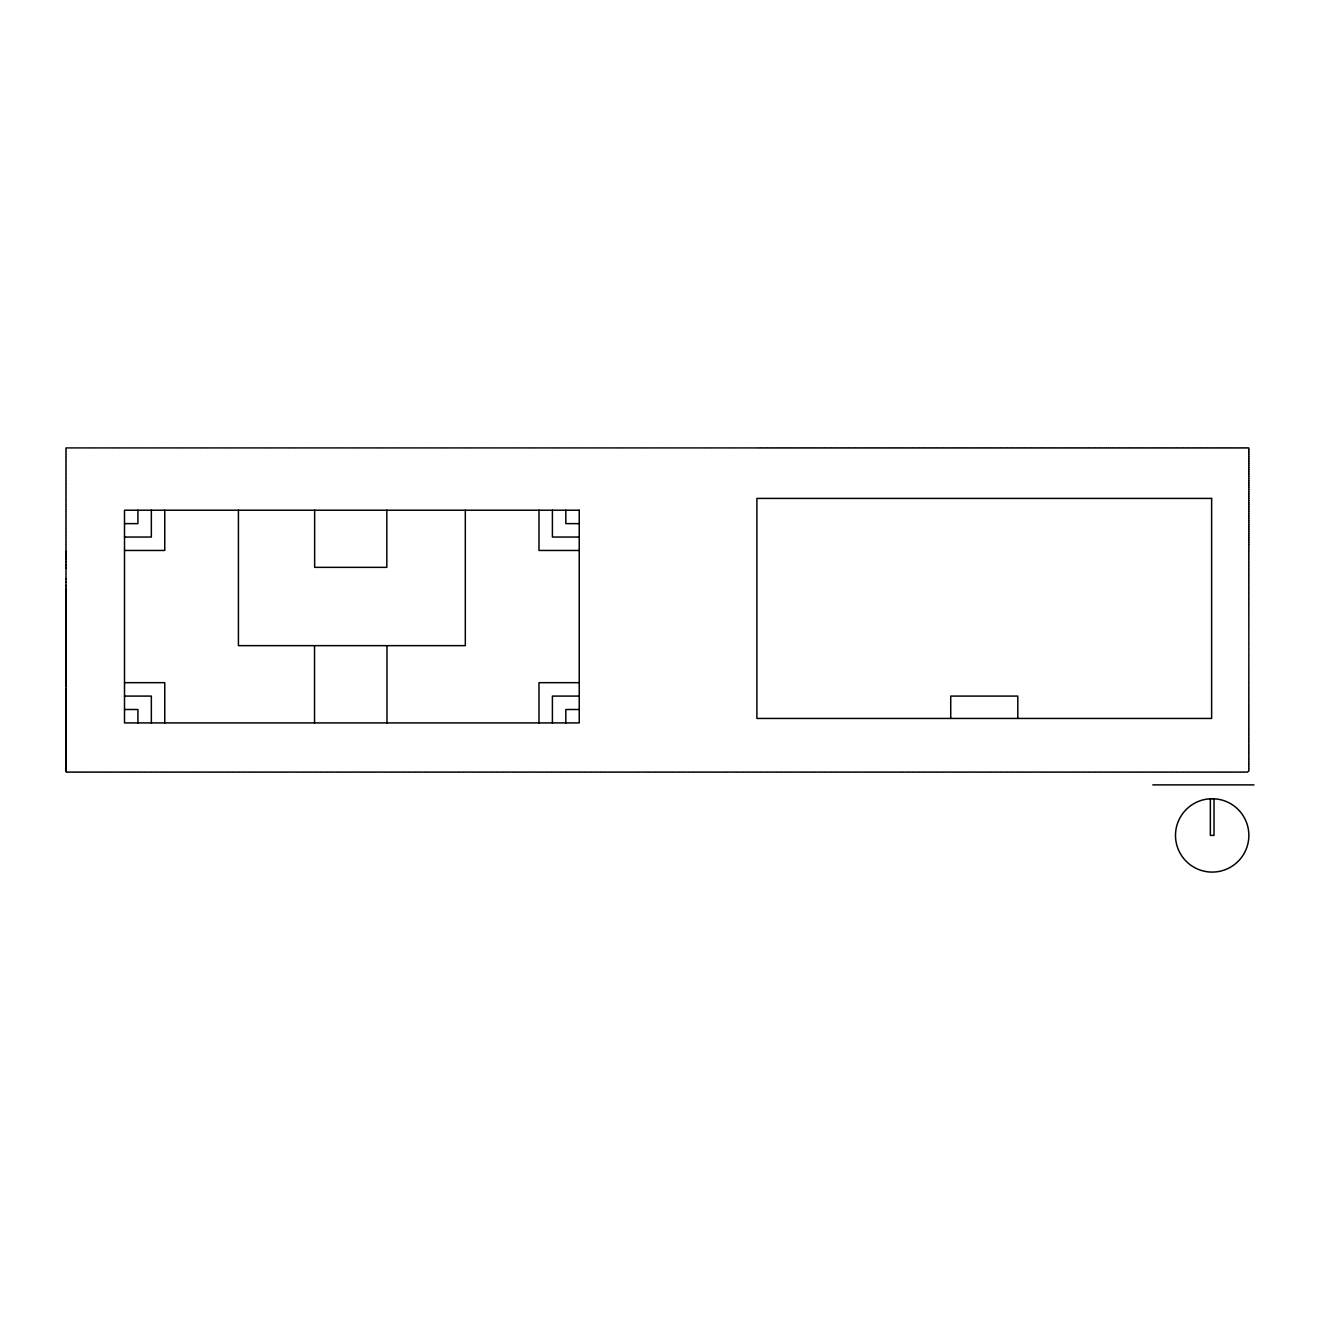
<?xml version="1.0" encoding="UTF-8"?>
<svg xmlns="http://www.w3.org/2000/svg" width="1320" height="1320" viewBox="0 0 1320 1320"><rect width="100%" height="100%" fill="white"/><g stroke="black" fill="none" stroke-linecap="round" stroke-linejoin="round"><path stroke-width="1.5" d="M67.105 447.925L66 447.925L66 449.245M68.194 447.925L69.3 447.925M70.406 447.925L71.494 447.925M72.6 447.925L73.706 447.925M74.794 447.925L75.9 447.925M77.005 447.925L78.094 447.925M79.2 447.925L80.305 447.925M81.394 447.925L82.5 447.925M83.605 447.925L84.694 447.925M85.8 447.925L86.906 447.925M87.994 447.925L89.1 447.925M90.206 447.925L91.311 447.925M92.4 447.925L93.505 447.925M94.611 447.925L95.7 447.925M96.805 447.925L97.911 447.925M99 447.925L100.105 447.925M101.211 447.925L102.3 447.925M103.406 447.925L104.511 447.925M105.6 447.925L106.706 447.925M107.811 447.925L108.9 447.925M110.005 447.925L111.111 447.925M112.2 447.925L113.305 447.925M114.411 447.925L115.5 447.925M116.605 447.925L117.711 447.925M118.8 447.925L119.905 447.925M121.011 447.925L122.1 447.925M123.206 447.925L124.311 447.925M125.4 447.925L126.505 447.925M127.611 447.925L128.7 447.925M129.805 447.925L130.911 447.925M132 447.925L133.106 447.925M134.211 447.925L135.3 447.925M136.405 447.925L137.511 447.925M138.617 447.925L139.706 447.925M140.811 447.925L141.917 447.925M143.005 447.925L144.111 447.925M145.216 447.925L146.305 447.925M147.411 447.925L148.517 447.925M149.606 447.925L150.711 447.925M151.816 447.925L152.905 447.925M154.011 447.925L155.117 447.925M156.206 447.925L157.311 447.925M158.417 447.925L159.505 447.925M160.611 447.925L161.716 447.925M162.805 447.925L163.911 447.925M165.017 447.925L166.106 447.925M167.211 447.925L168.316 447.925M169.405 447.925L170.511 447.925M171.617 447.925L172.706 447.925M173.811 447.925L174.916 447.925M176.005 447.925L177.111 447.925M178.216 447.925L179.305 447.925M180.411 447.925L181.517 447.925M182.606 447.925L183.711 447.925M184.816 447.925L185.922 447.925M187.011 447.925L188.117 447.925M189.222 447.925L190.311 447.925M191.416 447.925L192.522 447.925M193.611 447.925L194.716 447.925M195.822 447.925L196.911 447.925M198.017 447.925L199.122 447.925M200.211 447.925L201.316 447.925M202.422 447.925L203.511 447.925M204.617 447.925L205.722 447.925M206.811 447.925L207.916 447.925M209.022 447.925L210.111 447.925M211.216 447.925L212.322 447.925M213.411 447.925L214.516 447.925M215.622 447.925L216.711 447.925M217.816 447.925L218.922 447.925M220.011 447.925L221.116 447.925M222.222 447.925L223.311 447.925M224.416 447.925L225.522 447.925M226.611 447.925L227.716 447.925M228.822 447.925L229.927 447.925M231.016 447.925L232.122 447.925M233.227 447.925L234.316 447.925M235.422 447.925L236.527 447.925M237.616 447.925L238.722 447.925M239.827 447.925L240.916 447.925M242.022 447.925L243.127 447.925M244.216 447.925L245.322 447.925M246.427 447.925L247.516 447.925M248.622 447.925L249.727 447.925M250.816 447.925L251.922 447.925M253.027 447.925L254.116 447.925M255.222 447.925L256.327 447.925M257.416 447.925L258.522 447.925M259.627 447.925L260.716 447.925M261.822 447.925L262.927 447.925M264.016 447.925L265.122 447.925M266.227 447.925L267.316 447.925M268.422 447.925L269.527 447.925M270.616 447.925L271.722 447.925M272.827 447.925L273.916 447.925M275.022 447.925L276.127 447.925M277.233 447.925L278.322 447.925M279.427 447.925L280.533 447.925M281.622 447.925L282.727 447.925M283.833 447.925L284.922 447.925M286.027 447.925L287.133 447.925M288.222 447.925L289.327 447.925M290.433 447.925L291.522 447.925M292.627 447.925L293.733 447.925M294.822 447.925L295.927 447.925M297.033 447.925L298.122 447.925M299.227 447.925L300.333 447.925M301.422 447.925L302.527 447.925M303.633 447.925L304.722 447.925M305.827 447.925L306.933 447.925M308.022 447.925L309.127 447.925M310.233 447.925L311.322 447.925M312.427 447.925L313.533 447.925M314.622 447.925L315.727 447.925M316.833 447.925L317.922 447.925M319.027 447.925L320.133 447.925M321.222 447.925L322.327 447.925M323.433 447.925L324.538 447.925M325.627 447.925L326.733 447.925M327.838 447.925L328.927 447.925M330.033 447.925L331.138 447.925M332.227 447.925L333.333 447.925M334.438 447.925L335.527 447.925M336.633 447.925L337.738 447.925M338.827 447.925L339.933 447.925M341.038 447.925L342.127 447.925M343.233 447.925L344.338 447.925M345.427 447.925L346.533 447.925M347.638 447.925L348.727 447.925M349.833 447.925L350.938 447.925M352.027 447.925L353.133 447.925M354.238 447.925L355.327 447.925M356.433 447.925L357.538 447.925M358.627 447.925L359.733 447.925M360.838 447.925L361.927 447.925M363.033 447.925L364.138 447.925M365.227 447.925L366.333 447.925M367.438 447.925L368.527 447.925M369.633 447.925L370.738 447.925M371.844 447.925L372.933 447.925M374.038 447.925L375.144 447.925M376.233 447.925L377.338 447.925M378.444 447.925L379.533 447.925M380.638 447.925L381.744 447.925M382.833 447.925L383.938 447.925M385.044 447.925L386.133 447.925M387.238 447.925L388.344 447.925M389.433 447.925L390.538 447.925M391.644 447.925L392.733 447.925M393.838 447.925L394.944 447.925M396.033 447.925L397.138 447.925M398.244 447.925L399.333 447.925M400.438 447.925L401.544 447.925M402.633 447.925L403.738 447.925M404.844 447.925L405.933 447.925M407.038 447.925L408.144 447.925M409.233 447.925L410.338 447.925M411.444 447.925L412.533 447.925M413.638 447.925L414.744 447.925M415.833 447.925L416.938 447.925M418.044 447.925L419.149 447.925M420.238 447.925L421.344 447.925M422.449 447.925L423.538 447.925M424.644 447.925L425.749 447.925M426.838 447.925L427.944 447.925M429.049 447.925L430.138 447.925M431.244 447.925L432.349 447.925M433.438 447.925L434.544 447.925M435.649 447.925L436.738 447.925M437.844 447.925L438.949 447.925M440.038 447.925L441.144 447.925M442.249 447.925L443.338 447.925M444.444 447.925L445.549 447.925M446.638 447.925L447.744 447.925M448.849 447.925L449.938 447.925M451.044 447.925L452.149 447.925M453.238 447.925L454.344 447.925M455.449 447.925L456.538 447.925M457.644 447.925L458.749 447.925M459.838 447.925L460.944 447.925M462.049 447.925L463.155 447.925M464.244 447.925L465.349 447.925M466.455 447.925L467.544 447.925M468.649 447.925L469.755 447.925M470.844 447.925L471.949 447.925M473.055 447.925L474.144 447.925M475.249 447.925L476.355 447.925M477.444 447.925L478.549 447.925M479.655 447.925L480.744 447.925M481.849 447.925L482.955 447.925M484.044 447.925L485.149 447.925M486.255 447.925L487.344 447.925M488.449 447.925L489.555 447.925M490.644 447.925L491.749 447.925M492.855 447.925L493.944 447.925M495.049 447.925L496.155 447.925M497.244 447.925L498.349 447.925M499.455 447.925L500.544 447.925M501.649 447.925L502.755 447.925M503.844 447.925L504.949 447.925M506.055 447.925L507.144 447.925M508.249 447.925L509.355 447.925M510.46 447.925L511.549 447.925M512.655 447.925L513.76 447.925M514.849 447.925L515.955 447.925M517.06 447.925L518.149 447.925M519.255 447.925L520.361 447.925M521.449 447.925L522.555 447.925M523.66 447.925L524.749 447.925M525.855 447.925L526.961 447.925M528.049 447.925L529.155 447.925M530.26 447.925L531.349 447.925M532.455 447.925L533.56 447.925M534.649 447.925L535.755 447.925M536.861 447.925L537.949 447.925M539.055 447.925L540.16 447.925M541.249 447.925L542.355 447.925M543.461 447.925L544.549 447.925M545.655 447.925L546.76 447.925M547.849 447.925L548.955 447.925M550.06 447.925L551.149 447.925M552.255 447.925L553.361 447.925M554.449 447.925L555.555 447.925M556.66 447.925L557.766 447.925M558.855 447.925L559.961 447.925M561.066 447.925L562.155 447.925M563.26 447.925L564.366 447.925M565.455 447.925L566.56 447.925M567.666 447.925L568.755 447.925M569.861 447.925L570.966 447.925M572.055 447.925L573.16 447.925M574.266 447.925L575.355 447.925M576.461 447.925L577.566 447.925M578.655 447.925L579.76 447.925M580.866 447.925L581.955 447.925M583.06 447.925L584.166 447.925M585.255 447.925L586.361 447.925M587.466 447.925L588.555 447.925M589.66 447.925L590.766 447.925M591.855 447.925L592.961 447.925M594.066 447.925L595.155 447.925M596.26 447.925L597.366 447.925M598.455 447.925L599.56 447.925M600.666 447.925L601.755 447.925M602.861 447.925L603.966 447.925M605.071 447.925L606.16 447.925M607.266 447.925L608.371 447.925M609.461 447.925L610.566 447.925M611.671 447.925L612.76 447.925M613.866 447.925L614.971 447.925M616.06 447.925L617.166 447.925M618.271 447.925L619.361 447.925M620.466 447.925L621.571 447.925M622.66 447.925L623.766 447.925M624.871 447.925L625.961 447.925M627.066 447.925L628.171 447.925M629.26 447.925L630.366 447.925M631.471 447.925L632.56 447.925M633.666 447.925L634.771 447.925M635.861 447.925L636.966 447.925M638.071 447.925L639.16 447.925M640.266 447.925L641.371 447.925M642.461 447.925L643.566 447.925M644.671 447.925L645.76 447.925M646.866 447.925L647.971 447.925M649.06 447.925L650.166 447.925M651.271 447.925L652.377 447.925M653.466 447.925L654.571 447.925M655.677 447.925L656.766 447.925M657.871 447.925L658.977 447.925M660.066 447.925L661.171 447.925M662.277 447.925L663.366 447.925M664.471 447.925L665.577 447.925M666.666 447.925L667.771 447.925M668.877 447.925L669.966 447.925M671.071 447.925L672.177 447.925M673.266 447.925L674.371 447.925M675.477 447.925L676.566 447.925M677.671 447.925L678.777 447.925M679.866 447.925L680.971 447.925M682.077 447.925L683.166 447.925M684.271 447.925L685.377 447.925M686.466 447.925L687.571 447.925M688.677 447.925L689.766 447.925M690.871 447.925L691.977 447.925M693.066 447.925L694.171 447.925M695.277 447.925L696.366 447.925M697.471 447.925L698.577 447.925M699.683 447.925L700.771 447.925M701.877 447.925L702.982 447.925M704.071 447.925L705.177 447.925M706.283 447.925L707.371 447.925M708.477 447.925L709.582 447.925M710.671 447.925L711.777 447.925M712.882 447.925L713.971 447.925M715.077 447.925L716.183 447.925M717.271 447.925L718.377 447.925M719.482 447.925L720.571 447.925M721.677 447.925L722.783 447.925M723.871 447.925L724.977 447.925M726.082 447.925L727.171 447.925M728.277 447.925L729.382 447.925M730.471 447.925L731.577 447.925M732.683 447.925L733.771 447.925M734.877 447.925L735.982 447.925M737.071 447.925L738.177 447.925M739.283 447.925L740.371 447.925M741.477 447.925L742.582 447.925M743.688 447.925L744.777 447.925M745.882 447.925L746.988 447.925M748.077 447.925L749.183 447.925M750.288 447.925L751.377 447.925M752.482 447.925L753.588 447.925M754.677 447.925L755.783 447.925M756.888 447.925L758.208 447.925M759.082 447.925L760.403 447.925M761.277 447.925L762.597 447.925M763.488 447.925L764.808 447.925M765.683 447.925L767.002 447.925M767.877 447.925L769.197 447.925M770.088 447.925L771.408 447.925M772.283 447.925L773.602 447.925M774.477 447.925L775.797 447.925M776.688 447.925L778.008 447.925M778.882 447.925L780.202 447.925M781.077 447.925L782.397 447.925M783.288 447.925L784.608 447.925M785.482 447.925L786.803 447.925M787.677 447.925L788.997 447.925M789.888 447.925L791.208 447.925M792.082 447.925L793.403 447.925M794.293 447.925L795.597 447.925M796.488 447.925L797.808 447.925M798.683 447.925L800.002 447.925M800.893 447.925L802.213 447.925M803.088 447.925L804.408 447.925M805.283 447.925L806.602 447.925M807.493 447.925L808.813 447.925M809.688 447.925L811.008 447.925M811.882 447.925L813.202 447.925M814.093 447.925L815.413 447.925M816.288 447.925L817.608 447.925M818.482 447.925L819.803 447.925M820.693 447.925L822.013 447.925M822.888 447.925L824.208 447.925M825.082 447.925L826.403 447.925M827.293 447.925L828.613 447.925M829.488 447.925L830.808 447.925M831.683 447.925L833.002 447.925M833.893 447.925L835.213 447.925M836.088 447.925L837.408 447.925M838.299 447.925L839.602 447.925M840.493 447.925L841.813 447.925M842.688 447.925L844.008 447.925M844.899 447.925L846.219 447.925M847.093 447.925L848.413 447.925M849.288 447.925L850.608 447.925M851.499 447.925L852.819 447.925M853.693 447.925L855.014 447.925M855.888 447.925L857.208 447.925M858.099 447.925L859.419 447.925M860.293 447.925L861.614 447.925M862.488 447.925L863.808 447.925M864.699 447.925L866.019 447.925M866.893 447.925L868.214 447.925M869.088 447.925L870.408 447.925M871.299 447.925L872.619 447.925M873.493 447.925L874.814 447.925M875.688 447.925L877.008 447.925M877.899 447.925L879.219 447.925M880.093 447.925L881.413 447.925M882.288 447.925L883.608 447.925M884.499 447.925L885.819 447.925M886.693 447.925L888.014 447.925M888.904 447.925L890.208 447.925M891.099 447.925L892.419 447.925M893.293 447.925L894.614 447.925M895.505 447.925L896.824 447.925M897.699 447.925L899.019 447.925M899.893 447.925L901.214 447.925M902.105 447.925L903.424 447.925M904.299 447.925L905.619 447.925M906.493 447.925L907.814 447.925M908.704 447.925L910.024 447.925M910.899 447.925L912.219 447.925M913.093 447.925L914.413 447.925M915.304 447.925L916.624 447.925M917.499 447.925L918.819 447.925M919.693 447.925L921.014 447.925M921.904 447.925L923.224 447.925M924.099 447.925L925.419 447.925M926.293 447.925L927.614 447.925M928.505 447.925L929.824 447.925M930.699 447.925L932.019 447.925M932.91 447.925L934.214 447.925M935.105 447.925L936.424 447.925M937.299 447.925L938.619 447.925M939.51 447.925L940.83 447.925M941.704 447.925L943.024 447.925M943.899 447.925L945.219 447.925M946.11 447.925L947.43 447.925M948.304 447.925L949.624 447.925M950.499 447.925L951.819 447.925M952.71 447.925L954.03 447.925M954.904 447.925L956.224 447.925M957.099 447.925L958.419 447.925M959.31 447.925L960.63 447.925M961.505 447.925L962.824 447.925M963.699 447.925L965.019 447.925M965.91 447.925L967.23 447.925M968.105 447.925L969.424 447.925M970.299 447.925L971.619 447.925M972.51 447.925L973.83 447.925M974.704 447.925L976.024 447.925M976.916 447.925L978.219 447.925M979.11 447.925L980.43 447.925M981.304 447.925L982.624 447.925M983.515 447.925L984.819 447.925M985.71 447.925L987.03 447.925M987.904 447.925L989.224 447.925M990.115 447.925L991.435 447.925M992.31 447.925L993.63 447.925M994.505 447.925L995.824 447.925M996.716 447.925L998.035 447.925M998.91 447.925L1000.23 447.925M1001.105 447.925L1002.424 447.925M1003.316 447.925L1004.635 447.925M1005.51 447.925L1006.83 447.925M1007.704 447.925L1009.024 447.925M1009.916 447.925L1011.236 447.925M1012.11 447.925L1013.43 447.925M1014.304 447.925L1015.624 447.925M1016.515 447.925L1017.835 447.925M1018.71 447.925L1020.03 447.925M1020.904 447.925L1022.224 447.925M1023.115 447.925L1024.436 447.925M1025.31 447.925L1026.63 447.925M1027.521 447.925L1028.824 447.925M1029.716 447.925L1031.035 447.925M1031.91 447.925L1033.23 447.925M1034.121 447.925L1035.441 447.925M1036.315 447.925L1037.635 447.925M1038.51 447.925L1039.83 447.925M1040.721 447.925L1042.041 447.925M1042.916 447.925L1044.236 447.925M1045.11 447.925L1046.43 447.925M1047.321 447.925L1048.641 447.925M1049.515 447.925L1050.835 447.925M1051.71 447.925L1053.03 447.925M1053.921 447.925L1055.241 447.925M1056.116 447.925L1057.436 447.925M1058.31 447.925L1059.63 447.925M1060.521 447.925L1061.841 447.925M1062.716 447.925L1064.035 447.925M1064.91 447.925L1066.23 447.925M1067.121 447.925L1068.441 447.925M1069.315 447.925L1070.635 447.925M1071.526 447.925L1072.83 447.925M1073.721 447.925L1075.041 447.925M1075.916 447.925L1077.236 447.925M1078.126 447.925L1079.43 447.925M1080.321 447.925L1081.641 447.925M1082.515 447.925L1083.835 447.925M1084.726 447.925L1086.046 447.925M1086.921 447.925L1088.241 447.925M1089.116 447.925L1090.436 447.925M1091.326 447.925L1092.647 447.925M1093.521 447.925L1094.841 447.925M1095.716 447.925L1097.035 447.925M1097.926 447.925L1099.246 447.925M1100.121 447.925L1101.441 447.925M1102.315 447.925L1103.635 447.925M1104.526 447.925L1105.847 447.925M1106.721 447.925L1108.041 447.925M1108.916 447.925L1110.236 447.925M1111.126 447.925L1112.447 447.925M1113.321 447.925L1114.641 447.925M1115.515 447.925L1116.835 447.925M1117.726 447.925L1119.046 447.925M1119.921 447.925L1121.241 447.925M1122.132 447.925L1123.436 447.925M1124.326 447.925L1125.647 447.925M1126.521 447.925L1127.841 447.925M1128.732 447.925L1130.052 447.925M1130.926 447.925L1132.246 447.925M1133.121 447.925L1134.441 447.925M1135.332 447.925L1136.652 447.925M1137.526 447.925L1138.847 447.925M1139.721 447.925L1141.041 447.925M1141.932 447.925L1143.252 447.925M1144.126 447.925L1145.447 447.925M1146.321 447.925L1147.641 447.925M1148.532 447.925L1149.852 447.925M1150.726 447.925L1152.046 447.925M1152.921 447.925L1154.241 447.925M1155.132 447.925L1156.452 447.925M1157.326 447.925L1158.647 447.925M1159.521 447.925L1160.841 447.925M1161.732 447.925L1163.052 447.925M1163.926 447.925L1165.246 447.925M1166.138 447.925L1167.441 447.925M1168.332 447.925L1169.652 447.925M1170.526 447.925L1171.847 447.925M1172.737 447.925L1174.057 447.925M1174.932 447.925L1176.252 447.925M1177.126 447.925L1178.447 447.925M1179.337 447.925L1180.657 447.925M1181.532 447.925L1182.852 447.925M1183.726 447.925L1185.046 447.925M1185.938 447.925L1187.257 447.925M1188.132 447.925L1189.452 447.925M1190.326 447.925L1191.647 447.925M1192.537 447.925L1193.857 447.925M1194.732 447.925L1196.052 447.925M1196.926 447.925L1198.246 447.925M1199.138 447.925L1200.457 447.925M1201.332 447.925L1202.652 447.925M1203.526 447.925L1204.847 447.925M1205.737 447.925L1207.057 447.925M1207.932 447.925L1209.252 447.925M1210.126 447.925L1211.447 447.925M1212.337 447.925L1213.657 447.925M1214.532 447.925L1215.852 447.925M1216.743 447.925L1218.046 447.925M1218.938 447.925L1220.257 447.925M1221.132 447.925L1222.452 447.925M1223.343 447.925L1224.663 447.925M1225.537 447.925L1226.857 447.925M1227.732 447.925L1229.052 447.925M1229.943 447.925L1231.263 447.925M1232.138 447.925L1233.457 447.925M1234.332 447.925L1235.652 447.925M1236.543 447.925L1237.863 447.925M1238.737 447.925L1240.057 447.925M1240.932 447.925L1242.252 447.925M1243.143 447.925L1244.463 447.925M1245.337 447.925L1246.657 447.925M1247.532 447.925L1248.852 447.925L1248.852 449.707M124.509 523.628L137.923 523.628L137.923 510.213M579.232 523.628L565.818 523.628L565.818 510.213M124.509 537.042L151.338 537.042L151.338 510.213M579.232 537.042L552.404 537.042L552.404 510.213M124.509 550.457L164.752 550.457L164.752 510.213M579.232 550.457L538.989 550.457L538.989 510.213M124.509 682.671L164.752 682.671L164.752 722.914M579.232 682.671L538.989 682.671L538.989 722.914M124.509 696.086L151.338 696.086L151.338 722.914M579.232 696.086L552.404 696.086L552.404 722.914M124.509 709.5L137.923 709.5L137.923 722.914M579.232 709.5L565.818 709.5L565.818 722.914M67.254 772.084L66 771.358M68.194 772.084L69.465 772.084M70.406 772.084L71.659 772.084M72.6 772.084L73.854 772.084M74.794 772.084L76.065 772.084M77.005 772.084L78.259 772.084M79.2 772.084L80.454 772.084M81.394 772.084L82.665 772.084M83.605 772.084L84.859 772.084M85.8 772.084L87.07 772.084M87.994 772.084L89.265 772.084M90.206 772.084L91.459 772.084M92.4 772.084L93.671 772.084M94.611 772.084L95.865 772.084M96.805 772.084L98.059 772.084M99 772.084L100.27 772.084M101.211 772.084L102.465 772.084M103.406 772.084L104.659 772.084M105.6 772.084L106.87 772.084M107.811 772.084L109.065 772.084M110.005 772.084L111.26 772.084M112.2 772.084L113.47 772.084M114.411 772.084L115.665 772.084M116.605 772.084L117.86 772.084M118.8 772.084L120.07 772.084M121.011 772.084L122.265 772.084M123.206 772.084L124.46 772.084M125.4 772.084L126.67 772.084M127.611 772.084L128.865 772.084M129.805 772.084L131.076 772.084M132 772.084L133.27 772.084M134.211 772.084L135.465 772.084M136.405 772.084L137.676 772.084M138.617 772.084L139.87 772.084M140.811 772.084L142.065 772.084M143.005 772.084L144.276 772.084M145.216 772.084L146.47 772.084M147.411 772.084L148.665 772.084M149.606 772.084L150.876 772.084M151.816 772.084L153.07 772.084M154.011 772.084L155.265 772.084M156.206 772.084L157.476 772.084M158.417 772.084L159.67 772.084M160.611 772.084L161.865 772.084M162.805 772.084L164.076 772.084M165.017 772.084L166.27 772.084M167.211 772.084L168.465 772.084M169.405 772.084L170.676 772.084M171.617 772.084L172.87 772.084M173.811 772.084L175.065 772.084M176.005 772.084L177.276 772.084M178.216 772.084L179.47 772.084M180.411 772.084L181.681 772.084M182.606 772.084L183.876 772.084M184.816 772.084L186.07 772.084M187.011 772.084L188.281 772.084M189.222 772.084L190.476 772.084M191.416 772.084L192.67 772.084M193.611 772.084L194.881 772.084M195.822 772.084L197.076 772.084M198.017 772.084L199.27 772.084M200.211 772.084L201.481 772.084M202.422 772.084L203.676 772.084M204.617 772.084L205.87 772.084M206.811 772.084L208.081 772.084M209.022 772.084L210.276 772.084M211.216 772.084L212.471 772.084M213.411 772.084L214.681 772.084M215.622 772.084L216.876 772.084M217.816 772.084L219.071 772.084M220.011 772.084L221.282 772.084M222.222 772.084L223.476 772.084M224.416 772.084L225.687 772.084M226.611 772.084L227.882 772.084M228.822 772.084L230.076 772.084M231.016 772.084L232.287 772.084M233.227 772.084L234.482 772.084M235.422 772.084L236.676 772.084M237.616 772.084L238.887 772.084M239.827 772.084L241.082 772.084M242.022 772.084L243.276 772.084M244.216 772.084L245.487 772.084M246.427 772.084L247.681 772.084M248.622 772.084L249.876 772.084M250.816 772.084L252.087 772.084M253.027 772.084L254.282 772.084M255.222 772.084L256.476 772.084M257.416 772.084L258.687 772.084M259.627 772.084L260.882 772.084M261.822 772.084L263.076 772.084M264.016 772.084L265.287 772.084M266.227 772.084L267.481 772.084M268.422 772.084L269.676 772.084M270.616 772.084L271.887 772.084M272.827 772.084L274.082 772.084M275.022 772.084L276.292 772.084M277.233 772.084L278.487 772.084M279.427 772.084L280.682 772.084M281.622 772.084L282.892 772.084M283.833 772.084L285.087 772.084M286.027 772.084L287.281 772.084M288.222 772.084L289.492 772.084M290.433 772.084L291.687 772.084M292.627 772.084L293.882 772.084M294.822 772.084L296.092 772.084M297.033 772.084L298.287 772.084M299.227 772.084L300.481 772.084M301.422 772.084L302.692 772.084M303.633 772.084L304.887 772.084M305.827 772.084L307.082 772.084M308.022 772.084L309.292 772.084M310.233 772.084L311.487 772.084M312.427 772.084L313.682 772.084M314.622 772.084L315.892 772.084M316.833 772.084L318.087 772.084M319.027 772.084L320.298 772.084M321.222 772.084L322.492 772.084M323.433 772.084L324.687 772.084M325.627 772.084L326.898 772.084M327.838 772.084L329.092 772.084M330.033 772.084L331.287 772.084M332.227 772.084L333.498 772.084M334.438 772.084L335.692 772.084M336.633 772.084L337.887 772.084M338.827 772.084L340.098 772.084M341.038 772.084L342.292 772.084M343.233 772.084L344.487 772.084M345.427 772.084L346.698 772.084M347.638 772.084L348.892 772.084M349.833 772.084L351.087 772.084M352.027 772.084L353.298 772.084M354.238 772.084L355.492 772.084M356.433 772.084L357.687 772.084M358.627 772.084L359.898 772.084M360.838 772.084L362.092 772.084M363.033 772.084L364.303 772.084M365.227 772.084L366.498 772.084M367.438 772.084L368.692 772.084M369.633 772.084L370.903 772.084M371.844 772.084L373.098 772.084M374.038 772.084L375.292 772.084M376.233 772.084L377.503 772.084M378.444 772.084L379.698 772.084M380.638 772.084L381.892 772.084M382.833 772.084L384.103 772.084M385.044 772.084L386.298 772.084M387.238 772.084L388.492 772.084M389.433 772.084L390.703 772.084M391.644 772.084L392.898 772.084M393.838 772.084L395.092 772.084M396.033 772.084L397.303 772.084M398.244 772.084L399.498 772.084M400.438 772.084L401.692 772.084M402.633 772.084L403.903 772.084M404.844 772.084L406.098 772.084M407.038 772.084L408.292 772.084M409.233 772.084L410.503 772.084M411.444 772.084L412.698 772.084M413.638 772.084L414.909 772.084M415.833 772.084L417.103 772.084M418.044 772.084L419.298 772.084M420.238 772.084L421.509 772.084M422.449 772.084L423.704 772.084M424.644 772.084L425.898 772.084M426.838 772.084L428.109 772.084M429.049 772.084L430.303 772.084M431.244 772.084L432.498 772.084M433.438 772.084L434.709 772.084M435.649 772.084L436.904 772.084M437.844 772.084L439.098 772.084M440.038 772.084L441.309 772.084M442.249 772.084L443.504 772.084M444.444 772.084L445.698 772.084M446.638 772.084L447.909 772.084M448.849 772.084L450.103 772.084M451.044 772.084L452.298 772.084M453.238 772.084L454.509 772.084M455.449 772.084L456.704 772.084M457.644 772.084L458.914 772.084M459.838 772.084L461.109 772.084M462.049 772.084L463.303 772.084M464.244 772.084L465.514 772.084M466.455 772.084L467.709 772.084M468.649 772.084L469.904 772.084M470.844 772.084L472.114 772.084M473.055 772.084L474.309 772.084M475.249 772.084L476.504 772.084M477.444 772.084L478.714 772.084M479.655 772.084L480.909 772.084M481.849 772.084L483.103 772.084M484.044 772.084L485.314 772.084M486.255 772.084L487.509 772.084M488.449 772.084L489.704 772.084M490.644 772.084L491.914 772.084M492.855 772.084L494.109 772.084M495.049 772.084L496.303 772.084M497.244 772.084L498.514 772.084M499.455 772.084L500.709 772.084M501.649 772.084L502.904 772.084M503.844 772.084L505.114 772.084M506.055 772.084L507.309 772.084M508.249 772.084L509.52 772.084M510.46 772.084L511.714 772.084M512.655 772.084L513.909 772.084M514.849 772.084L516.12 772.084M517.06 772.084L518.314 772.084M519.255 772.084L520.509 772.084M521.449 772.084L522.72 772.084M523.66 772.084L524.914 772.084M525.855 772.084L527.109 772.084M528.049 772.084L529.32 772.084M530.26 772.084L531.514 772.084M532.455 772.084L533.709 772.084M534.649 772.084L535.92 772.084M536.861 772.084L538.114 772.084M539.055 772.084L540.309 772.084M541.249 772.084L542.52 772.084M543.461 772.084L544.714 772.084M545.655 772.084L546.909 772.084M547.849 772.084L549.12 772.084M550.06 772.084L551.314 772.084M552.255 772.084L553.525 772.084M554.449 772.084L555.72 772.084M556.66 772.084L557.914 772.084M558.855 772.084L560.125 772.084M561.066 772.084L562.32 772.084M563.26 772.084L564.514 772.084M565.455 772.084L566.726 772.084M567.666 772.084L568.92 772.084M569.861 772.084L571.114 772.084M572.055 772.084L573.326 772.084M574.266 772.084L575.52 772.084M576.461 772.084L577.714 772.084M578.655 772.084L579.926 772.084M580.866 772.084L582.12 772.084M583.06 772.084L584.314 772.084M585.255 772.084L586.525 772.084M587.466 772.084L588.72 772.084M589.66 772.084L590.914 772.084M591.855 772.084L593.125 772.084M594.066 772.084L595.32 772.084M596.26 772.084L597.531 772.084M598.455 772.084L599.726 772.084M600.666 772.084L601.92 772.084M602.861 772.084L604.131 772.084M605.071 772.084L606.326 772.084M607.266 772.084L608.52 772.084M609.461 772.084L610.731 772.084M611.671 772.084L612.926 772.084M613.866 772.084L615.12 772.084M616.06 772.084L617.331 772.084M618.271 772.084L619.525 772.084M620.466 772.084L621.72 772.084M622.66 772.084L623.931 772.084M624.871 772.084L626.125 772.084M627.066 772.084L628.32 772.084M629.26 772.084L630.531 772.084M631.471 772.084L632.726 772.084M633.666 772.084L634.92 772.084M635.861 772.084L637.131 772.084M638.071 772.084L639.326 772.084M640.266 772.084L641.52 772.084M642.461 772.084L643.731 772.084M644.671 772.084L645.926 772.084M646.866 772.084L648.136 772.084M649.06 772.084L650.331 772.084M651.271 772.084L652.525 772.084M653.466 772.084L654.736 772.084M655.677 772.084L656.931 772.084M657.871 772.084L659.125 772.084M660.066 772.084L661.337 772.084M662.277 772.084L663.531 772.084M664.471 772.084L665.726 772.084M666.666 772.084L667.937 772.084M668.877 772.084L670.131 772.084M671.071 772.084L672.326 772.084M673.266 772.084L674.536 772.084M675.477 772.084L676.731 772.084M677.671 772.084L678.926 772.084M679.866 772.084L681.136 772.084M682.077 772.084L683.331 772.084M684.271 772.084L685.525 772.084M686.466 772.084L687.736 772.084M688.677 772.084L689.931 772.084M690.871 772.084L692.142 772.084M693.066 772.084L694.337 772.084M695.277 772.084L696.531 772.084M697.471 772.084L698.742 772.084M699.683 772.084L700.936 772.084M701.877 772.084L703.131 772.084M704.071 772.084L705.342 772.084M706.283 772.084L707.536 772.084M708.477 772.084L709.731 772.084M710.671 772.084L711.942 772.084M712.882 772.084L714.136 772.084M715.077 772.084L716.331 772.084M717.271 772.084L718.542 772.084M719.482 772.084L720.736 772.084M721.677 772.084L722.931 772.084M723.871 772.084L725.142 772.084M726.082 772.084L727.337 772.084M728.277 772.084L729.531 772.084M730.471 772.084L731.742 772.084M732.683 772.084L733.936 772.084M734.877 772.084L736.131 772.084M737.071 772.084L738.342 772.084M739.283 772.084L740.536 772.084M741.477 772.084L742.747 772.084M743.688 772.084L744.942 772.084M745.882 772.084L747.136 772.084M748.077 772.084L749.347 772.084M750.288 772.084L751.542 772.084M752.482 772.084L753.736 772.084M754.677 772.084L755.947 772.084M756.888 772.084L758.142 772.084M759.082 772.084L760.337 772.084M761.277 772.084L762.547 772.084M763.488 772.084L764.742 772.084M765.683 772.084L766.936 772.084M767.877 772.084L769.147 772.084M770.088 772.084L771.342 772.084M772.283 772.084L773.536 772.084M774.477 772.084L775.747 772.084M776.688 772.084L777.942 772.084M778.882 772.084L780.136 772.084M781.077 772.084L782.347 772.084M783.288 772.084L784.542 772.084M785.482 772.084L786.753 772.084M787.677 772.084L788.947 772.084M789.888 772.084L791.142 772.084M792.082 772.084L793.353 772.084M794.293 772.084L795.547 772.084M796.488 772.084L797.742 772.084M798.683 772.084L799.953 772.084M800.893 772.084L802.147 772.084M803.088 772.084L804.342 772.084M805.283 772.084L806.553 772.084M807.493 772.084L808.747 772.084M809.688 772.084L810.942 772.084M811.882 772.084L813.153 772.084M814.093 772.084L815.347 772.084M816.288 772.084L817.542 772.084M818.482 772.084L819.753 772.084M820.693 772.084L821.947 772.084M822.888 772.084L824.142 772.084M825.082 772.084L826.353 772.084M827.293 772.084L828.547 772.084M829.488 772.084L830.759 772.084M831.683 772.084L832.953 772.084M833.893 772.084L835.147 772.084M836.088 772.084L837.358 772.084M838.299 772.084L839.553 772.084M840.493 772.084L841.747 772.084M842.688 772.084L843.958 772.084M844.899 772.084L846.153 772.084M847.093 772.084L848.347 772.084M849.288 772.084L850.558 772.084M851.499 772.084L852.753 772.084M853.693 772.084L854.947 772.084M855.888 772.084L857.159 772.084M858.099 772.084L859.353 772.084M860.293 772.084L861.547 772.084M862.488 772.084L863.758 772.084M864.699 772.084L865.953 772.084M866.893 772.084L868.147 772.084M869.088 772.084L870.358 772.084M871.299 772.084L872.553 772.084M873.493 772.084L874.747 772.084M875.688 772.084L876.958 772.084M877.899 772.084L879.153 772.084M880.093 772.084L881.364 772.084M882.288 772.084L883.558 772.084M884.499 772.084L885.753 772.084M886.693 772.084L887.964 772.084M888.904 772.084L890.159 772.084M891.099 772.084L892.353 772.084M893.293 772.084L894.564 772.084M895.505 772.084L896.758 772.084M897.699 772.084L898.953 772.084M899.893 772.084L901.164 772.084M902.105 772.084L903.358 772.084M904.299 772.084L905.553 772.084M906.493 772.084L907.764 772.084M908.704 772.084L909.958 772.084M910.899 772.084L912.153 772.084M913.093 772.084L914.364 772.084M915.304 772.084L916.558 772.084M917.499 772.084L918.753 772.084M919.693 772.084L920.964 772.084M921.904 772.084L923.159 772.084M924.099 772.084L925.37 772.084M926.293 772.084L927.564 772.084M928.505 772.084L929.758 772.084M930.699 772.084L931.97 772.084M932.91 772.084L934.164 772.084M935.105 772.084L936.358 772.084M937.299 772.084L938.57 772.084M939.51 772.084L940.764 772.084M941.704 772.084L942.958 772.084M943.899 772.084L945.169 772.084M946.11 772.084L947.364 772.084M948.304 772.084L949.558 772.084M950.499 772.084L951.769 772.084M952.71 772.084L953.964 772.084M954.904 772.084L956.159 772.084M957.099 772.084L958.37 772.084M959.31 772.084L960.564 772.084M961.505 772.084L962.758 772.084M963.699 772.084L964.97 772.084M965.91 772.084L967.164 772.084M968.105 772.084L969.358 772.084M970.299 772.084L971.57 772.084M972.51 772.084L973.764 772.084M974.704 772.084L975.975 772.084M976.916 772.084L978.169 772.084M979.11 772.084L980.364 772.084M981.304 772.084L982.575 772.084M983.515 772.084L984.769 772.084M985.71 772.084L986.964 772.084M987.904 772.084L989.175 772.084M990.115 772.084L991.37 772.084M992.31 772.084L993.564 772.084M994.505 772.084L995.775 772.084M996.716 772.084L997.97 772.084M998.91 772.084L1000.164 772.084M1001.105 772.084L1002.375 772.084M1003.316 772.084L1004.57 772.084M1005.51 772.084L1006.764 772.084M1007.704 772.084L1008.975 772.084M1009.916 772.084L1011.169 772.084M1012.11 772.084L1013.364 772.084M1014.304 772.084L1015.575 772.084M1016.515 772.084L1017.769 772.084M1018.71 772.084L1019.98 772.084M1020.904 772.084L1022.175 772.084M1023.115 772.084L1024.37 772.084M1025.31 772.084L1026.58 772.084M1027.521 772.084L1028.775 772.084M1029.716 772.084L1030.969 772.084M1031.91 772.084L1033.18 772.084M1034.121 772.084L1035.375 772.084M1036.315 772.084L1037.57 772.084M1038.51 772.084L1039.78 772.084M1040.721 772.084L1041.975 772.084M1042.916 772.084L1044.169 772.084M1045.11 772.084L1046.38 772.084M1047.321 772.084L1048.575 772.084M1049.515 772.084L1050.77 772.084M1051.71 772.084L1052.98 772.084M1053.921 772.084L1055.175 772.084M1056.116 772.084L1057.37 772.084M1058.31 772.084L1059.58 772.084M1060.521 772.084L1061.775 772.084M1062.716 772.084L1063.969 772.084M1064.91 772.084L1066.18 772.084M1067.121 772.084L1068.375 772.084M1069.315 772.084L1070.586 772.084M1071.526 772.084L1072.78 772.084M1073.721 772.084L1074.975 772.084M1075.916 772.084L1077.186 772.084M1078.126 772.084L1079.38 772.084M1080.321 772.084L1081.575 772.084M1082.515 772.084L1083.786 772.084M1084.726 772.084L1085.98 772.084M1086.921 772.084L1088.175 772.084M1089.116 772.084L1090.386 772.084M1091.326 772.084L1092.58 772.084M1093.521 772.084L1094.775 772.084M1095.716 772.084L1096.986 772.084M1097.926 772.084L1099.18 772.084M1100.121 772.084L1101.375 772.084M1102.315 772.084L1103.586 772.084M1104.526 772.084L1105.78 772.084M1106.721 772.084L1107.975 772.084M1108.916 772.084L1110.186 772.084M1111.126 772.084L1112.38 772.084M1113.321 772.084L1114.591 772.084M1115.515 772.084L1116.786 772.084M1117.726 772.084L1118.98 772.084M1119.921 772.084L1121.191 772.084M1122.132 772.084L1123.386 772.084M1124.326 772.084L1125.58 772.084M1126.521 772.084L1127.791 772.084M1128.732 772.084L1129.986 772.084M1130.926 772.084L1132.18 772.084M1133.121 772.084L1134.391 772.084M1135.332 772.084L1136.586 772.084M1137.526 772.084L1138.78 772.084M1139.721 772.084L1140.991 772.084M1141.932 772.084L1143.186 772.084M1144.126 772.084L1145.38 772.084M1146.321 772.084L1147.591 772.084M1148.532 772.084L1149.786 772.084M1150.726 772.084L1151.98 772.084M1152.921 772.084L1154.191 772.084M1155.132 772.084L1156.386 772.084M1157.326 772.084L1158.597 772.084M1159.521 772.084L1160.791 772.084M1161.732 772.084L1162.986 772.084M1163.926 772.084L1165.197 772.084M1166.138 772.084L1167.391 772.084M1168.332 772.084L1169.586 772.084M1170.526 772.084L1171.797 772.084M1172.737 772.084L1173.991 772.084M1174.932 772.084L1176.186 772.084M1177.126 772.084L1178.397 772.084M1179.337 772.084L1180.591 772.084M1181.532 772.084L1182.786 772.084M1183.726 772.084L1184.997 772.084M1185.938 772.084L1187.191 772.084M1188.132 772.084L1189.386 772.084M1190.326 772.084L1191.597 772.084M1192.537 772.084L1193.791 772.084M1194.732 772.084L1195.986 772.084M1196.926 772.084L1198.197 772.084M1199.138 772.084L1200.391 772.084M1201.332 772.084L1202.586 772.084M1203.526 772.084L1204.797 772.084M1205.737 772.084L1206.991 772.084M1207.932 772.084L1209.202 772.084M1210.126 772.084L1211.397 772.084M1212.337 772.084L1213.591 772.084M1214.532 772.084L1215.803 772.084M1216.743 772.084L1217.997 772.084M1218.938 772.084L1220.191 772.084M1221.132 772.084L1222.402 772.084M1223.343 772.084L1224.597 772.084M1225.537 772.084L1226.791 772.084M1227.732 772.084L1229.003 772.084M1229.943 772.084L1231.197 772.084M1232.138 772.084L1233.391 772.084M1234.332 772.084L1235.602 772.084M1236.543 772.084L1237.797 772.084M1238.737 772.084L1239.991 772.084M1240.932 772.084L1242.202 772.084M1243.143 772.084L1244.397 772.084M1245.337 772.084L1246.591 772.084M1247.532 772.084L1248.852 770.995M1152.789 784.888L1254 784.888M66 551.545L66 549.136M66 552.635L66 553.723M66 554.829L66 555.918M66 557.007L66 558.096M66 559.185L66 561.247M66 561.363L66.016 562.452M66.016 564.646L66 562.337M66.016 565.736L66 567.847M66.016 567.913L66 578.837M66.016 578.82L66.016 582.104M66.033 585.37L66.033 586.459M66.033 588.654L66 586.542M66.033 589.743L66 592.036M66.033 591.921L66.033 593.01M66.033 594.099L66.033 595.188M66.033 596.277L66.033 597.382M66.033 598.471L66.033 599.56M66.033 600.649L66.033 601.738M66.033 602.827L66.033 603.916M66.033 605.005L66.033 606.111M66.033 607.2L66.049 608.289M66.049 609.378L66.049 610.467M66.049 611.556L66.049 612.645M66.049 613.75L66.049 614.839M66.049 615.928L66.049 617.017M66.049 618.106L66.049 619.195M66.049 620.284L66.049 621.373M66.049 622.479L66.049 623.568M66.049 624.657L66.049 625.746M66.049 626.835L66.049 627.924M66.049 629.013L66.049 630.102M66.066 631.207L66.066 632.296M66.066 633.385L66.066 634.474M66.066 635.563L66.066 636.653M66.066 637.741L66.066 638.831M66.066 639.936L66.066 641.025M66.066 642.114L66.066 643.203M66.066 644.292L66.066 645.381M66.066 646.47L66.066 647.576M66.066 648.664L66.066 649.754M66.066 650.842L66.066 651.932M66.066 653.02L66.082 654.11M66.082 655.198L66.082 656.304M66.082 657.393L66.082 658.482M66.082 659.571L66.082 660.66M66.082 661.749L66.082 662.838M66.082 663.927L66.082 665.033M66.082 666.121L66.082 667.211M66.082 668.299L66.082 669.388M66.082 670.477L66.082 671.566M66.082 672.655L66.082 673.761M66.082 674.85L66.082 675.939M66.099 677.028L66.099 678.117M66.099 679.206L66.099 680.295M66.099 681.4L66.099 682.489M66.099 683.578L66.099 684.667M66.099 685.756L66.099 686.845M66.099 689.023L66.099 687.934L66 688.858M66.099 690.129L66.099 691.218L66 689.947M66.099 692.307L66.099 693.396M66.099 694.485L66.099 695.574M66.099 696.663L66.099 697.752M66.115 698.857L66.115 699.946M66.115 701.035L66.115 702.124M66.115 703.213L66.115 704.303M66.115 705.391L66.115 706.481M66.115 707.586L66.115 708.675M66.115 709.764L66.115 710.853M66.115 711.942L66.115 713.031M66.115 714.12L66.115 715.226M66.115 716.314L66.115 717.404M66.115 718.492L66.115 719.582M66.115 720.67L66.132 721.76M66.132 722.848L66.132 723.954M66.132 725.043L66.132 726.132M66.132 727.221L66.132 728.31M66.132 729.399L66.132 730.488M66.132 731.577L66.132 732.683M66.132 733.771L66.132 734.861M66.132 735.949L66.132 737.038M66.132 738.128L66.132 739.216M66.132 740.305L66.132 741.411M66.132 742.5L66.132 743.589M66.148 744.678L66.148 745.767M66.148 746.856L66.148 747.945M66.148 749.051L66.148 750.139M66.148 751.228L66.148 752.317M66.148 753.406L66.148 754.495M66.148 755.584L66.148 756.673M66.148 757.779L66.148 758.868M66.148 759.957L66.148 761.046M66.148 762.135L66.148 763.224M66.148 764.313L66.148 765.402M66.148 766.507L66.165 767.596M66.165 768.685L66.165 769.774M66.165 770.863L66.165 771.952M1248.852 450.12L1248.852 451.918M1248.852 452.331L1248.852 454.113M1248.852 454.526L1248.852 456.308M1248.852 456.72L1248.852 458.518M1248.852 458.931L1248.852 460.713M1248.852 461.126L1248.852 462.924M1248.852 463.337L1248.852 465.118M1248.852 465.531L1248.852 467.313M1248.852 467.726L1248.852 469.524M1248.852 469.936L1248.852 471.718M1248.852 472.131L1248.852 473.913M1248.852 474.326L1248.852 476.124M1248.852 476.536L1248.852 478.318M1248.852 478.731L1248.852 480.513M1248.852 480.925L1248.852 482.724M1248.852 483.136L1248.852 484.918M1248.852 485.331L1248.852 487.113M1248.852 487.526L1248.852 489.324M1248.852 489.736L1248.852 491.518M1248.852 491.931L1248.852 493.713M1248.852 494.126L1248.852 495.924M1248.852 496.337L1248.852 498.118M1248.852 498.531L1248.852 500.313M1248.852 500.726L1248.852 502.524M1248.852 502.936L1248.852 504.718M1248.852 505.131L1248.852 506.913M1248.852 507.326L1248.852 509.124M1248.852 509.536L1248.852 511.318M1248.852 511.731L1248.852 513.529M1248.852 513.942L1248.852 515.724M1248.852 516.136L1248.852 517.918M1248.852 518.331L1248.852 520.13M1248.852 520.542L1248.852 522.324M1248.852 522.736L1248.852 524.518M1248.852 524.931L1248.852 526.73M1248.852 527.142L1248.852 528.924M1248.852 529.337L1248.852 531.118M1248.852 531.531L1248.852 533.33M1248.852 533.742L1248.852 535.524M1248.852 535.937L1248.852 537.718M1248.852 538.131L1248.852 539.929M1248.852 540.342L1248.852 542.124M1248.852 542.536L1248.852 544.318M1248.852 544.731L1248.852 546.15M1248.852 546.942L1248.852 548.344M1248.852 549.136L1248.852 550.539M1248.852 551.331L1248.852 552.733M1248.852 553.542L1248.852 554.928M1248.852 555.736L1248.852 557.122M1248.852 557.947L1248.852 559.317M1248.852 560.142L1248.852 561.511M1248.852 562.337L1248.852 563.706M1248.852 564.547L1248.852 565.9M1248.852 566.742L1248.852 568.078M1248.852 568.937L1248.852 570.273M1248.852 571.147L1248.852 572.467M1248.852 573.342L1248.852 574.662M1248.852 575.536L1248.852 576.856M1248.852 577.747L1248.852 579.051M1248.852 579.942L1248.852 581.245M1248.852 582.136L1248.852 583.44M1248.852 584.347L1248.852 585.635M1248.852 586.542L1248.852 587.829M1248.852 588.736L1248.852 590.023M1248.852 590.947L1248.852 592.218M1248.852 593.142L1248.852 594.413M1248.852 595.337L1248.852 596.607M1248.852 597.547L1248.852 598.802M1248.852 599.742L1248.852 600.996M1248.852 601.953L1248.852 603.19M1248.852 604.147L1248.852 605.385M1248.852 606.342L1248.852 607.563M1248.852 608.553L1248.852 609.757M1248.852 610.747L1248.852 611.952M1248.852 612.942L1248.852 614.146M1248.852 615.153L1248.852 616.341M1248.852 617.347L1248.852 618.535M1248.852 619.542L1248.852 620.73M1248.852 621.753L1248.852 622.924M1248.852 623.947L1248.852 625.119M1248.852 626.142L1248.852 627.313M1248.852 628.353L1248.852 629.508M1248.852 630.547L1248.852 631.702M1248.852 632.742L1248.852 633.897M1248.852 634.953L1248.852 636.091M1248.852 637.147L1248.852 638.286M1248.852 639.342L1248.852 640.481M1248.852 641.553L1248.852 642.675M1248.852 643.747L1248.852 644.869M1248.852 645.942L1248.852 647.047M1248.852 648.153L1248.852 649.259M1248.852 650.347L1248.852 651.453M1248.852 652.542L1248.852 653.647M1248.852 654.736L1248.852 655.858M1248.852 656.931L1248.852 658.053M1248.852 659.125L1248.852 660.247M1248.852 661.32L1248.852 662.458M1248.852 663.514L1248.852 664.653M1248.852 665.709L1248.852 666.847M1248.852 667.887L1248.852 669.058M1248.852 670.082L1248.852 671.253M1248.852 672.276L1248.852 673.447M1248.852 674.47L1248.852 675.659M1248.852 676.665L1248.852 677.853M1248.852 678.86L1248.852 680.047M1248.852 681.054L1248.852 682.259M1248.852 683.248L1248.852 684.453M1248.852 685.443L1248.852 686.647M1248.852 687.637L1248.852 688.858M1248.852 689.832L1248.852 691.053M1248.852 692.027L1248.852 693.247M1248.852 694.221L1248.852 695.458M1248.852 696.415L1248.852 697.653M1248.852 698.61L1248.852 699.864M1248.852 700.804L1248.852 702.058M1248.852 702.999L1248.852 704.253M1248.852 705.193L1248.852 706.464M1248.852 707.371L1248.852 708.659M1248.852 709.566L1248.852 710.853M1248.852 711.76L1248.852 713.064M1248.852 713.955L1248.852 715.259M1248.852 716.149L1248.852 717.453M1248.852 718.344L1248.852 719.664M1248.852 720.538L1248.852 721.858M1248.852 722.733L1248.852 724.053M1248.852 724.928L1248.852 726.264M1248.852 727.122L1248.852 728.458M1248.852 729.316L1248.852 730.653M1248.852 731.511L1248.852 732.864M1248.852 733.706L1248.852 735.058M1248.852 735.9L1248.852 737.253M1248.852 738.094L1248.852 739.464M1248.852 740.289L1248.852 741.659M1248.852 742.483L1248.852 743.869M1248.852 744.678L1248.852 746.064M1248.852 746.856L1248.852 748.259M1248.852 749.051L1248.852 750.469M1248.852 751.245L1248.852 752.664M1248.852 753.439L1248.852 754.858M1248.852 755.634L1248.852 757.069M1248.852 757.828L1248.852 759.264M1248.852 760.023L1248.852 761.458M1248.852 762.217L1248.852 763.669M1248.852 764.412L1248.852 765.864M1248.852 766.606L1248.852 768.058M1248.852 768.801L1248.852 770.269M1214.02 798.847L1214.02 835.395L1210.357 835.395L1210.357 798.847M1017.803 718.443L1017.803 696.086L950.73 696.086L950.73 718.443M465.316 510.213L465.316 645.645L238.425 645.645L238.425 510.213M386.826 510.213L386.826 567.352L314.638 567.352L314.638 510.213M386.974 645.645L386.974 722.914M314.539 645.645L314.539 722.914M66 450.12L66 451.44M66 452.331L66 453.651M66 454.526L66 455.845M66 456.72L66 458.04M66 458.931L66 460.251M66 461.126L66 462.445M66 463.337L66 464.64M66 465.531L66 466.851M66 467.726L66 469.045M66 469.936L66 471.24M66 472.131L66 473.451M66 474.326L66 475.645M66 476.536L66 477.856M66 478.731L66 480.051M66 480.925L66 482.245M66 483.136L66 484.457M66 485.331L66 486.651M66 487.526L66 488.845M66 489.736L66 491.056M66 491.931L66 493.251M66 494.126L66 495.445M66 496.337L66 497.656M66 498.531L66 499.851M66 500.726L66 502.045M66 502.936L66 504.257M66 505.131L66 506.451M66 507.326L66 508.645M66 509.536L66 510.856M66 511.731L66 513.051M66 513.942L66 515.245M66 516.136L66 517.457M66 518.331L66 519.651M66 520.542L66 521.845M66 522.736L66 524.057M66 524.931L66 526.251M66 527.142L66 528.462M66 529.337L66 530.656M66 531.531L66 532.851M66 533.742L66 535.062M66 535.937L66 537.256M66 538.131L66 539.451M66 540.342L66 541.662M66 542.536L66 543.856M66 544.731L66 546.051M66 546.942L66 548.262M66 551.331L66 552.437M66 553.542L66 554.647M66 555.736L66 556.842M66 557.947L66 559.036M66 564.547L66 565.636M66 582.136L66 585.437M66 588.736L66 589.842M66 593.142L66 594.247M66 595.337L66 596.442M66 597.547L66 598.636M66 599.742L66 600.847M66 601.953L66 603.042M66 604.147L66 605.253M66 606.342L66 607.447M66 608.553L66 609.642M66 610.747L66 611.853M66 612.942L66 614.047M66 615.153L66 616.242M66 617.347L66 618.453M66 619.542L66 620.647M66 621.753L66 622.842M66 623.947L66 625.053M66 626.142L66 627.247M66 628.353L66 629.442M66 630.547L66 631.653M66 632.742L66 633.847M66 634.953L66 636.042M66 637.147L66 638.253M66 639.342L66 640.447M66 641.553L66 642.642M66 643.747L66 644.853M66 645.942L66 647.047M66 648.153L66 649.259M66 650.347L66 651.453M66 652.558L66 653.647M66 654.753L66 655.858M66 656.947L66 658.053M66 659.159L66 660.247M66 661.353L66 662.458M66 663.547L66 664.653M66 665.759L66 666.847M66 667.953L66 669.058M66 670.147L66 671.253M66 672.358L66 673.447M66 674.553L66 675.659M66 676.747L66 677.853M66 678.958L66 680.047M66 681.153L66 682.259M66 683.347L66 684.453M66 685.558L66 686.647M66 692.159L66 693.247M66 694.353L66 695.458M66 696.564L66 697.653M66 698.759L66 699.864M66 700.953L66 702.058M66 703.164L66 704.253M66 705.358L66 706.464M66 707.553L66 708.659M66 709.764L66 710.853M66 711.958L66 713.064M66 714.153L66 715.259M66 716.364L66 717.453M66 718.558L66 719.664M66 720.753L66 721.858M66 722.964L66 724.053M66 725.159L66 726.264M66 727.353L66 728.458M66 729.564L66 730.653M66 731.759L66 732.864M66 733.953L66 735.058M66 736.164L66 737.253M66 738.358L66 739.464M66 740.553L66 741.659M66 742.764L66 743.869M66 744.958L66 746.064M66 747.169L66 748.259M66 749.364L66 750.469M66 751.558L66 752.664M66 753.769L66 754.858M66 755.964L66 757.069M66 758.159L66 759.264M66 760.369L66 761.458M66 762.564L66 763.669M66 764.759L66 765.864M66 766.969L66 768.058M66 769.164L66 770.269M1212.189 798.732L1207.404 799.045A36.663 36.663 0 0 0 1181.251 855.112A36.663 36.663 0 0 0 1243.11 855.112A36.663 36.663 0 0 0 1216.974 799.045L1212.189 798.732M1211.628 498.415L756.904 498.415L756.904 718.443L1211.628 718.443L1211.628 498.415M579.232 510.213L124.509 510.213L124.509 722.914L579.232 722.914L579.232 510.213"/></g></svg>
